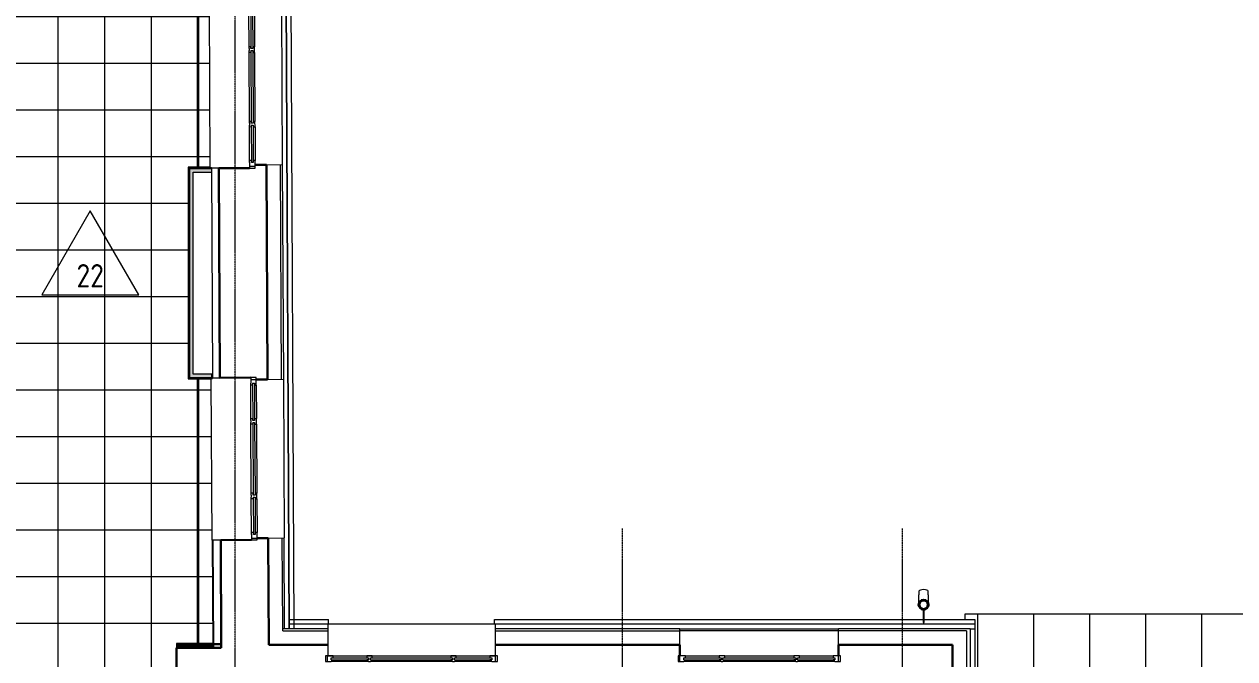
# Model space of a CAD drawing. Header units: millimetres. Extents: x -10915 to 60194, y -32941 to 46712.
# Drawn here: x 738 to 13709, y 20463 to 27264 of the extents above; entities that cross this region are included whole.
import ezdxf

# ---------------------------------------------------------------- set-up
doc = ezdxf.new("R2010")
doc.units = ezdxf.units.MM
doc.linetypes.add('ADSK_Линия сетки', pattern=[25, 20, -2.5, 0, -2.5])
for name, color, linetype, lineweight in [('_ Окна', 7, 'Continuous', 9), ('Крыша', 7, 'Continuous', 9), ('Крыша штриховка', 7, 'Continuous', 9), ('Марки', 7, 'Continuous', 20), ('Обобщенные модели', 7, 'Continuous', 18), ('Окна', 7, 'Continuous', 9), ('Оси', 7, 'Continuous', 9), ('Перекрытие', 7, 'Continuous', 18), ('Перекрытие штриховка', 7, 'Continuous', 18), ('Стены внутренние', 7, 'Continuous', 18), ('Стены наружные', 7, 'Continuous', 18), ('Стены несущие', 7, 'Continuous', 30), ('Стены отделка', 7, 'Continuous', 30), ('Стены штриховка', 7, 'Continuous', 9)]:
    doc.layers.add(name, color=color, linetype=linetype, lineweight=lineweight)
doc.styles.add('GOST Common_2', font='GOST_Common.ttf', dxfattribs={"width": 0.9, "height": 250})

# ---------------------------------------------------------------- blocks, each defined once
blk = doc.blocks.new('окно трехпол с фрамугой - 1700-2320_h_ _нов_ ок4_-2135193-План полов 2-го этажа')
at = {"layer": '_ Окна', "lineweight": 18}
for p, q in [((-790, 135), (-870, 135)), ((-870, 135), (-870, 75)), ((-790, 115), (-790, 135)), ((-370, 135), (-430, 135)), ((-430, 135), (-430, 115)), ((-370, 115), (-370, 135)), ((430, 135), (370, 135)), ((370, 135), (370, 115)), ((430, 115), (430, 135)), ((790, 135), (790, 115)), ((870, 135), (790, 135)), ((870, 75), (870, 135)), ((-870, 75), (-810, 75)), ((-810, 95), (-810, 115)), ((-810, 115), (-790, 115)), ((-810, 95), (-790, 95)), ((-790, 75), (-810, 75)), ((-790, 95), (-790, 75)), ((-430, 115), (-410, 115)), ((-430, 95), (-430, 75)), ((-410, 95), (-430, 95)), ((-410, 75), (-430, 75)), ((-410, 115), (-410, 95)), ((-410, 75), (-390, 75)), ((-390, 95), (-390, 115)), ((-390, 115), (-370, 115)), ((-390, 95), (-370, 95)), ((-370, 75), (-390, 75)), ((-370, 95), (-370, 75)), ((370, 115), (390, 115)), ((370, 95), (370, 75)), ((390, 95), (370, 95)), ((390, 75), (370, 75)), ((390, 115), (390, 95)), ((390, 75), (410, 75)), ((410, 95), (410, 115)), ((410, 115), (430, 115)), ((410, 95), (430, 95)), ((430, 75), (410, 75)), ((430, 95), (430, 75)), ((790, 115), (810, 115)), ((790, 95), (790, 75)), ((810, 95), (790, 95)), ((810, 75), (790, 75)), ((810, 115), (810, 95)), ((810, 75), (870, 75))]:
    blk.add_line(p, q, dxfattribs=at)
at = {"layer": '_ Окна'}
for p, q in [((-850, 75), (-850, 135)), ((850, 75), (850, 135)), ((-810, 95), (-410, 95)), ((-790, 115), (-430, 115)), ((-390, 95), (390, 95)), ((-370, 115), (370, 115)), ((410, 95), (810, 95)), ((430, 115), (790, 115))]:
    blk.add_line(p, q, dxfattribs=at)
at = {"layer": 'Окна'}
for p, q in [((-790, 135), (-430, 135)), ((-370, 135), (370, 135)), ((430, 135), (790, 135)), ((-430, 75), (-790, 75)), ((370, 75), (-370, 75)), ((790, 75), (430, 75))]:
    blk.add_line(p, q, dxfattribs=at)
blk = doc.blocks.new('окно трехпол с фрамугой - 1700-2320_h_ _нов_ ОК-26 Е30-4597709-План полов 2-го этажа')
at = {"layer": '_ Окна', "lineweight": 18}
for p, q in [((-790, 135), (-870, 135)), ((-870, 135), (-870, 75)), ((-790, 115), (-790, 135)), ((-370, 135), (-430, 135)), ((-430, 135), (-430, 115)), ((-370, 115), (-370, 135)), ((430, 135), (370, 135)), ((370, 135), (370, 115)), ((430, 115), (430, 135)), ((790, 135), (790, 115)), ((870, 135), (790, 135)), ((870, 75), (870, 135)), ((-870, 75), (-810, 75)), ((-810, 95), (-810, 115)), ((-810, 115), (-790, 115)), ((-810, 95), (-790, 95)), ((-790, 75), (-810, 75)), ((-790, 95), (-790, 75)), ((-430, 115), (-410, 115)), ((-430, 95), (-430, 75)), ((-410, 95), (-430, 95)), ((-410, 75), (-430, 75)), ((-410, 115), (-410, 95)), ((-410, 75), (-390, 75)), ((-390, 95), (-390, 115)), ((-390, 115), (-370, 115)), ((-390, 95), (-370, 95)), ((-370, 75), (-390, 75)), ((-370, 95), (-370, 75)), ((370, 115), (390, 115)), ((370, 95), (370, 75)), ((390, 95), (370, 95)), ((390, 75), (370, 75)), ((390, 115), (390, 95)), ((390, 75), (410, 75)), ((410, 95), (410, 115)), ((410, 115), (430, 115)), ((410, 95), (430, 95)), ((430, 75), (410, 75)), ((430, 95), (430, 75)), ((790, 115), (810, 115)), ((790, 95), (790, 75)), ((810, 95), (790, 95)), ((810, 75), (790, 75)), ((810, 115), (810, 95)), ((810, 75), (870, 75))]:
    blk.add_line(p, q, dxfattribs=at)
at = {"layer": '_ Окна'}
for p, q in [((-850, 75), (-850, 135)), ((850, 75), (850, 135)), ((-810, 95), (-410, 95)), ((-790, 115), (-430, 115)), ((-390, 95), (390, 95)), ((-370, 115), (370, 115)), ((410, 95), (810, 95)), ((430, 115), (790, 115))]:
    blk.add_line(p, q, dxfattribs=at)
at = {"layer": 'Окна'}
for p, q in [((-790, 135), (-430, 135)), ((-370, 135), (370, 135)), ((430, 135), (790, 135)), ((-430, 75), (-790, 75)), ((370, 75), (-370, 75)), ((790, 75), (430, 75))]:
    blk.add_line(p, q, dxfattribs=at)
blk = doc.blocks.new('окно трехпол с фрамугой - 1700-2320_h_ _нов_-4597698-План полов 2-го этажа')
at = {"layer": '_ Окна', "lineweight": 18}
for p, q in [((-790, 135), (-870, 135)), ((-870, 135), (-870, 75)), ((-790, 115), (-790, 135)), ((-370, 135), (-430, 135)), ((-430, 135), (-430, 115)), ((-370, 115), (-370, 135)), ((430, 135), (370, 135)), ((370, 135), (370, 115)), ((430, 115), (430, 135)), ((790, 135), (790, 115)), ((870, 135), (790, 135)), ((870, 75), (870, 135)), ((-870, 75), (-810, 75)), ((-810, 95), (-810, 115)), ((-810, 115), (-790, 115)), ((-810, 95), (-790, 95)), ((-790, 75), (-810, 75)), ((-790, 95), (-790, 75)), ((-430, 115), (-410, 115)), ((-430, 95), (-430, 75)), ((-410, 95), (-430, 95)), ((-410, 75), (-430, 75)), ((-410, 115), (-410, 95)), ((-410, 75), (-390, 75)), ((-390, 95), (-390, 115)), ((-390, 115), (-370, 115)), ((-390, 95), (-370, 95)), ((-370, 75), (-390, 75)), ((-370, 95), (-370, 75)), ((370, 115), (390, 115)), ((370, 95), (370, 75)), ((390, 95), (370, 95)), ((390, 75), (370, 75)), ((390, 115), (390, 95)), ((390, 75), (410, 75)), ((410, 95), (410, 115)), ((410, 115), (430, 115)), ((410, 95), (430, 95)), ((430, 75), (410, 75)), ((430, 95), (430, 75)), ((790, 115), (810, 115)), ((790, 95), (790, 75)), ((810, 95), (790, 95)), ((810, 75), (790, 75)), ((810, 115), (810, 95)), ((810, 75), (870, 75))]:
    blk.add_line(p, q, dxfattribs=at)
at = {"layer": '_ Окна'}
for p, q in [((-850, 75), (-850, 135)), ((850, 75), (850, 135)), ((-810, 95), (-410, 95)), ((-790, 115), (-430, 115)), ((-390, 95), (390, 95)), ((-370, 115), (370, 115)), ((410, 95), (810, 95)), ((430, 115), (790, 115))]:
    blk.add_line(p, q, dxfattribs=at)
at = {"layer": 'Окна'}
for p, q in [((-790, 135), (-430, 135)), ((-370, 135), (370, 135)), ((430, 135), (790, 135)), ((-430, 75), (-790, 75)), ((370, 75), (-370, 75)), ((790, 75), (430, 75))]:
    blk.add_line(p, q, dxfattribs=at)
blk = doc.blocks.new('окно трехпол с фрамугой - 1840х2380 и 2390 _h___нов_ ОК-38-4571214-План полов 2-го этажа')
at = {"layer": '_ Окна', "lineweight": 18}
for p, q in [((-840, 135), (-920, 135)), ((-920, 135), (-920, 75)), ((-840, 115), (-840, 135)), ((-420, 135), (-480, 135)), ((-480, 135), (-480, 115)), ((-420, 115), (-420, 135)), ((480, 135), (420, 135)), ((420, 135), (420, 115)), ((480, 115), (480, 135)), ((840, 135), (840, 115)), ((920, 135), (840, 135)), ((920, 75), (920, 135)), ((-920, 75), (-860, 75)), ((-860, 95), (-860, 115)), ((-860, 115), (-840, 115)), ((-860, 95), (-840, 95)), ((-840, 75), (-860, 75)), ((-840, 95), (-840, 75)), ((-480, 115), (-460, 115)), ((-480, 95), (-480, 75)), ((-460, 95), (-480, 95)), ((-460, 75), (-480, 75)), ((-460, 115), (-460, 95)), ((-460, 75), (-440, 75)), ((-440, 95), (-440, 115)), ((-440, 115), (-420, 115)), ((-440, 95), (-420, 95)), ((-420, 75), (-440, 75)), ((-420, 95), (-420, 75)), ((420, 115), (440, 115)), ((420, 95), (420, 75)), ((440, 95), (420, 95)), ((440, 75), (420, 75)), ((440, 115), (440, 95)), ((440, 75), (460, 75)), ((460, 95), (460, 115)), ((460, 115), (480, 115)), ((460, 95), (480, 95)), ((480, 75), (460, 75)), ((480, 95), (480, 75)), ((840, 115), (860, 115)), ((840, 95), (840, 75)), ((860, 95), (840, 95)), ((860, 75), (840, 75)), ((860, 115), (860, 95)), ((860, 75), (920, 75))]:
    blk.add_line(p, q, dxfattribs=at)
at = {"layer": '_ Окна'}
for p, q in [((-900, 75), (-900, 135)), ((900, 75), (900, 135)), ((-860, 95), (-460, 95)), ((-840, 115), (-480, 115)), ((-440, 95), (440, 95)), ((-420, 115), (420, 115)), ((460, 95), (860, 95)), ((480, 115), (840, 115))]:
    blk.add_line(p, q, dxfattribs=at)
at = {"layer": 'Окна'}
for p, q in [((900, 475), (-895, 475)), ((-895, 475), (-895, 135)), ((900, 135), (900, 475)), ((-895, 135), (900, 135)), ((-480, 75), (-840, 75)), ((420, 75), (-420, 75)), ((840, 75), (480, 75))]:
    blk.add_line(p, q, dxfattribs=at)
blk = doc.blocks.new('Водосток - Тип 1 _карниз больше 490мм_-5137789-План полов 2-го этажа')
at = {"layer": 'Обобщенные модели', "lineweight": 9}
h = blk.add_hatch(dxfattribs=at)
h.set_pattern_fill('FP_88', color=256, style=0, pattern_type=2)
h.set_pattern_definition([(45, (-10250, -20882.53), (-106.066, 106.066), [])])
h.paths.add_polyline_path([(125, 110), (138, 112), (150, 117), (160, 125), (168, 135), (174, 150), (175, 161), (173, 173), (168, 185), (160, 195), (147, 205), (138, 208), (125, 210), (112, 208), (100, 203), (90, 195), (82, 185), (76, 170), (75, 160), (77, 147), (82, 135), (90, 125), (103, 115), (112, 112), (124, 110)])
at = {"layer": 'Обобщенные модели'}
for p, q in [((75, 306), (75, 264)), ((175, 264), (175, 306)), ((120, 109), (120, -30)), ((130, -30), (130, 109)), ((120, -30), (130, -30))]:
    blk.add_line(p, q, dxfattribs=at)
at = {"layer": 'Обобщенные модели', "flags": 128}
for points in [[(75, 173), (75, 174), (75, 177), (75, 180), (75, 183), (75, 186), (75, 190), (75, 193), (75, 197), (75, 201), (75, 205), (75, 210), (75, 214), (75, 219), (75, 224), (75, 229), (75, 234), (75, 239), (75, 245), (75, 250), (75, 256), (75, 261), (75, 264)], [(175, 264), (175, 258), (175, 252), (175, 247), (175, 242), (175, 236), (175, 231), (175, 226), (175, 221), (175, 216), (175, 212), (175, 207), (175, 203), (175, 199), (175, 195), (175, 191), (175, 188), (175, 184), (175, 181), (175, 178), (175, 175), (175, 173)]]:
    blk.add_lwpolyline(points, dxfattribs=at)
at = {"layer": 'Обобщенные модели'}
for radius, start, end in [(52, 90, 270), (50, 167.1429, 168.9964), (50, 191.0036, 192.8571), (50, 139.417, 143.7992), (50, 216.2008, 220.583), (50, 113.3059, 115.7143), (52, 270, 90), (50, 64.2857, 66.6941), (50, 36.2008, 40.583), (50, 319.417, 323.7992), (50, 11.0036, 12.8571), (50, 347.1429, 348.9964), (50, 244.2857, 246.6941), (50, 293.3059, 295.7143)]:
    blk.add_arc((125, 160), radius, start, end, dxfattribs=at)
at = {"layer": 'Обобщенные модели', "lineweight": 40}
for start, end in [(90, 270), (270, 90)]:
    blk.add_arc((125, 160), 50, start, end, dxfattribs=at)
at = {"layer": 'Обобщенные модели'}
for start_param, end_param in [(4.712389, 6.283185), (3.141593, 4.712389)]:
    blk.add_ellipse((125, 306), major_axis=(-50, 0), ratio=0.309017, start_param=start_param, end_param=end_param, dxfattribs=at)
blk = doc.blocks.new('ADSK_Марка_ПерекрытиеПол - Экземпляр_Отделка пола-158379-План полов 2-го этажа')
at = {"layer": 'Марки', "color": 1, "true_color": 0xff0000}
for p, q in [((0, 9), (-5.2, 0)), ((5.2, 0), (0, 9)), ((-5.2, 0), (5.2, 0))]:
    blk.add_line(p, q, dxfattribs=at)

msp = doc.modelspace()

# ---------------------------------------------------------------- hatches: boundary and pattern name
at = {"layer": 'Крыша штриховка'}
h = msp.add_hatch(dxfattribs=at)
h.set_pattern_fill('FP_9', color=256, style=0, pattern_type=2)
h.set_pattern_definition([(270, (156.06, -17199.3), (600, 4e-14), [])])
h.paths.add_polyline_path([(34118.403, 13388.868), (37875.044, 13388.868), (37875.044, 13531.824), (37850.1, 13531.53), (37764.22, 20871.318), (37764.22, 20921.318), (37875.044, 20921.318), (37875.044, 20941.318), (31397.712, 20941.318), (31445.7, 20905.531), (30008.903, 18978.878), (30109.635, 18978.878), (30088.816, 18918.878), (29964.158, 18918.878), (29183.183, 17873.193), (29184.332, 17872.018), (25018.288, 13404.483), (30949.639, 13388.868), (33871.125, 13388.868)])
h.paths.add_polyline_path([(10875, 13401.716), (10875, 13401.822), (10840.545, 13401.807)])
h.paths.add_polyline_path([(23414.995, 13408.703), (23395.594, 13436.815), (23403.468, 13436.815), (19368.391, 17765.406), (19370.121, 17766.719), (19368.391, 17765.717), (19287.95, 17891.572), (18889.822, 17891.572), (18418.214, 19252.327), (17401.121, 20843.634), (17553.954, 20941.318), (10815, 20941.318), (10815, 20882.525), (10925, 20882.525), (10925, 13462.525), (10875, 13462.525), (10875, 13441.716), (23402.282, 13408.737)])
h.paths.add_polyline_path([(32743.647, 13518.131), (32735.112, 13518.131), (32734.555, 13657.399), (32715.57, 13662.859), (32698.856, 13676.957), (32689.416, 13697.032), (32690.112, 13854.283), (32693.127, 13859.26), (32696.811, 13862.008), (32707.973, 13865.971), (32723.011, 13868.674), (32740.112, 13869.733), (32765.112, 13867.663), (32778.414, 13864.021), (32786.025, 13860.059), (32788.408, 13858.282), (32790.112, 13854.283), (32790.112, 13695.114), (32779.204, 13674.463), (32760.117, 13660.697), (32745.112, 13656.131), (32744.442, 13518.131)])
h.paths.add_polyline_path([(15979.83, 13518.131), (15970, 13518.131), (15969.443, 13657.399), (15952.438, 13661.281), (15933.744, 13676.957), (15924.304, 13697.032), (15925, 13854.283), (15928.015, 13859.26), (15931.699, 13862.008), (15942.861, 13865.971), (15957.899, 13868.674), (15975, 13869.733), (16000, 13867.663), (16013.302, 13864.021), (16020.913, 13860.059), (16023.296, 13858.282), (16025, 13854.283), (16025, 13695.114), (16014.092, 13674.463), (15995.706, 13660.857), (15980, 13656.131), (15980, 13518.131)])
at = {"layer": 'Перекрытие штриховка', "lineweight": 9, "true_color": 0x787878}
h = msp.add_hatch(dxfattribs=at)
h.set_pattern_fill('FP_29', color=8, style=0, pattern_type=2)
h.set_pattern_definition([(270, (11602.2, 23845), (500, 3e-14), []), (0, (11602.2, 23845), (0, 500), [])])
h.paths.add_polyline_path([(2656.455, 18616), (2658.455, 18616), (2658.403, 18617.961), (2656.54, 18616.085)])
h.paths.add_polyline_path([(74.9, 19978), (72.879, 19980), (73.139, 19978)])
h.paths.add_polyline_path([(167.905, 12283.783), (111.036, 17753.025), (121.038, 17752.869), (177.905, 12283.783), (2674.737, 12283.783), (2633.605, 18593), (2336.299, 18593), (2336.299, 19955), (2346.299, 19955), (2346.299, 18603), (2656.54, 18603), (2656.455, 18616), (2361.299, 18616), (2361.299, 18618), (2359.299, 18618), (2359.299, 19955), (2371.299, 19955), (2371.299, 20612), (2757.261, 20612), (2757.246, 20615), (2605.402, 20615), (2605.402, 20612.525), (2593.402, 20612.525), (2593.402, 20615), (2371.299, 20615), (2371.299, 20625), (2593.402, 20625), (2593.402, 23461.482), (2497.87, 23461.497), (2497.87, 23463.482), (2495.87, 23463.482), (2496.823, 25728.4), (2497.87, 25728.4), (2497.881, 25730.4), (2593.402, 25730.4), (2593.402, 31451.28), (2497.872, 31451.28), (2497.87, 31453.28), (2495.87, 31453.28), (2495.87, 33778.306), (2497.87, 33778.306), (2497.87, 33780.306), (2690.328, 33780.306), (2680.362, 35740.947), (2487.87, 35740.947), (2487.87, 36368.493), (1700, 36368.493), (1700, 36378.493), (2487.87, 36378.493), (2487.87, 36391.493), (1700, 36391.493), (1700, 36443.493), (1614.608, 36443.493), (1617.206, 36438.993), (807.472, 35971.493), (802.972, 35979.287), (793.749, 35975.261), (768.312, 36019.32), (759.652, 36014.32), (755.152, 36022.115), (1485, 36443.493), (515, 36443.493), (690.592, 36342.115), (686.092, 36334.32), (694.752, 36329.32), (668.752, 36284.287), (677.413, 36279.287), (672.913, 36271.493), (382.794, 36438.993), (385.392, 36443.493), (300, 36443.493), (300, 36391.493), (101.477, 36391.493), (101.546, 36378.493), (300, 36378.493), (300, 36368.493), (101.546, 36368.493), (105.123, 35171.372), (95.123, 35171.342), (91.471, 36391.492), (78.477, 36391.493), (82.123, 35171.303), (50.123, 35171.207), (50.379, 35085.815), (54.871, 35088.427), (524.788, 34280.094), (517.008, 34275.571), (522.033, 34266.925), (477.078, 34240.791), (482.104, 34232.146), (474.323, 34227.622), (50.766, 34956.208), (53.664, 33986.213), (154.518, 34162.107), (162.325, 34157.63), (167.299, 34166.306), (212.41, 34140.44), (217.384, 34149.115), (225.192, 34144.639), (58.56, 33854.021), (54.052, 33856.606), (54.307, 33771.214), (86.307, 33771.273), (105.647, 27299.338), (73.647, 27299.243), (73.902, 27213.851), (78.394, 27216.462), (548.312, 26408.129), (540.531, 26403.606), (544.585, 26394.395), (500.602, 26368.826), (505.628, 26360.181), (497.847, 26355.657), (74.289, 27084.244), (77.188, 26114.248), (178.041, 26290.142), (185.849, 26285.666), (190.823, 26294.341), (235.934, 26268.475), (240.908, 26277.151), (248.715, 26272.674), (82.083, 25982.056), (77.575, 25984.641), (77.831, 25899.249), (109.831, 25899.309), (125.636, 20612), (138.631, 20612), (123.636, 25899.386), (132.831, 25899.338), (148.622, 20625), (342.111, 20625), (342.111, 20615), (148.623, 20614.683), (148.666, 20612), (342.111, 20612), (342.111, 19978), (74.9, 19978), (75.139, 19965), (342.111, 19965), (342.111, 19955), (98.14, 19955), (106.479, 19153.054), (96.48, 19152.95), (88.14, 19955), (75.139, 19955), (83.48, 19152.815), (51.482, 19152.482), (52.37, 19067.094), (56.843, 19069.739), (532.736, 18264.91), (524.989, 18260.329), (530.079, 18251.721), (485.319, 18225.254), (490.408, 18216.646), (482.661, 18212.066), (53.717, 18937.493), (63.803, 17967.546), (163.35, 18144.183), (171.19, 18139.764), (176.1, 18148.476), (221.401, 18122.945), (226.311, 18131.657), (234.152, 18127.238), (69.677, 17835.394), (65.15, 17837.945), (66.038, 17752.558), (98.037, 17752.869), (154.904, 12283.783), (159.16, 12283.783)])
h.paths.add_polyline_path([(2685.031, 12283.783), (2697.738, 12283.783), (2656.54, 18593), (2643.607, 18592.652), (2684.738, 12283.783)])
h.paths.add_polyline_path([(65.071, 17845.552), (66.746, 17848.525), (65.04, 17848.525)])
h.paths.add_polyline_path([(52.49, 19055.548), (54.185, 19056.55), (52.449, 19059.487), (52.479, 19056.55)])
h.paths.add_polyline_path([(113.696, 20580), (120, 20580), (120, 20600), (113.666, 20600), (113.696, 20590.021), (93.696, 20589.961), (93.726, 20580), (109.568, 20580)])
h.paths.add_polyline_path([(125.636, 20610), (125.63, 20612), (123.666, 20610), (125.63, 20610)])
h.paths.add_polyline_path([(2733.739, 20625), (2757.195, 20625), (2742.747, 23461.482), (2605.402, 23461.482), (2605.402, 20625), (2731.173, 20625)])
h.paths.add_polyline_path([(2742.747, 23467.452), (2754.747, 23467.513), (2754.715, 23473.482), (2742.716, 23473.482), (2742.747, 23467.513)])
h.paths.add_polyline_path([(2743.306, 25718.4), (2743.275, 25724.431), (2731.275, 25724.37), (2731.306, 25718.4), (2743.299, 25718.4)])
h.paths.add_polyline_path([(2722.455, 25730.4), (2731.245, 25730.4), (2702.114, 31451.28), (2605.402, 31451.28), (2605.402, 25730.4)])
h.paths.add_polyline_path([(77.553, 25992.248), (79.25, 25995.208), (77.544, 25995.208)])
h.paths.add_polyline_path([(73.937, 27202.304), (75.64, 27203.294), (73.925, 27206.243), (73.934, 27203.294)])
h.paths.add_polyline_path([(118.647, 27299.377), (99.307, 33771.348), (109.307, 33771.303), (128.647, 27299.407)])
h.paths.add_polyline_path([(2702.114, 31461.539), (2704.108, 31462.674), (2704.105, 31463.28), (2702.106, 31463.007)])
h.paths.add_polyline_path([(54.029, 33864.213), (55.726, 33867.173), (54.02, 33867.173)])
h.paths.add_polyline_path([(50.413, 35074.269), (52.116, 35075.258), (50.401, 35078.208), (50.41, 35075.258)])
h.paths.add_polyline_path([(2680.159, 35780.947), (2677.122, 36368.493), (2527.87, 36368.493), (2527.87, 35780.947), (2679.172, 35780.947)])
h.paths.add_polyline_path([(2527.87, 36378.493), (2677.122, 36378.493), (2677.055, 36391.493), (2527.87, 36391.493)])
h.paths.add_polyline_path([(78.477, 36391.493), (78.441, 36393.493), (77.343, 36392.623), (78.471, 36391.499)])
h.paths.add_polyline_path([(2677.122, 36391.493), (2679.055, 36391.493), (2679.045, 36393.493), (2677.096, 36391.493)])
h.paths.add_polyline_path([(1604.046, 36441.787), (1607, 36443.493), (1603.061, 36443.493)])
h.paths.add_polyline_path([(395.954, 36441.787), (395.954, 36443.493), (393, 36443.493)])
at = {"layer": 'Стены внутренние'}
for points in [[(2537.81, 23513.482), (2547.87, 23513.482), (2547.87, 25718.4), (2507.87, 25718.084), (2507.87, 23513.482), (2509.758, 23513.482)], [(2743.309, 25678.4), (2743.509, 25678.4), (2743.309, 25717.677), (2743.309, 25718.4), (2547.87, 25718.084), (2547.87, 25678.4), (2552.06, 25678.4)], [(2507.87, 23473.482), (2749.917, 23473.71), (2749.917, 23513.482), (2507.87, 23513.482)]]:
    msp.add_hatch(color=256, dxfattribs=at).paths.add_polyline_path(points)

# ---------------------------------------------------------------- linework, layer by layer
at = {"layer": 'Крыша'}
for p, q in [((10815, 20941.318), (10815, 20882.525)), ((17553.954, 20941.318), (10815, 20941.318))]:
    msp.add_line(p, q, dxfattribs=at)
at = {"layer": 'Оси', "linetype": 'ADSK_Линия сетки'}
for p, q in [((2999.565, -5289.091), (2999.565, 44222.998)), ((7149.565, -5289.091), (7149.565, 21857.733)), ((10149.565, -5289.091), (10149.565, 21857.733))]:
    msp.add_line(p, q, dxfattribs=at)
at = {"layer": 'Перекрытие'}
msp.add_line((2754.716, 23473.482), (2749.917, 23473.482), dxfattribs=at)
at = {"layer": 'Стены внутренние'}
for p, q in [((2593.402, 25730.4), (2593.402, 31451.28)), ((2605.402, 31451.28), (2605.402, 25730.4)), ((2743.299, 25719.677), (2743.275, 25724.431)), ((2593.402, 20625), (2593.402, 23461.482)), ((2605.402, 23461.482), (2605.402, 20625)), ((2754.747, 23467.513), (2754.715, 23473.71)), ((2593.402, 20612.525), (2593.402, 20615)), ((2605.402, 20612.525), (2593.402, 20612.525)), ((2605.402, 20615), (2605.402, 20612.525))]:
    msp.add_line(p, q, dxfattribs=at)
at = {"layer": 'Стены наружные'}
for p, q in [((3578.404, 20782.525), (3540.059, 28326.529)), ((3540.059, 28326.529), (3578.405, 20782.525)), ((3590.105, 28317.597), (3628.405, 20782.525)), ((2731.245, 25730.4), (2722.455, 27459.594)), ((3494.598, 27433.518), (3503.112, 25758.54)), ((2743.275, 25724.431), (2731.275, 25724.37)), ((2742.747, 23467.452), (2754.747, 23467.513)), ((2751.56, 21733.672), (2742.777, 23461.482)), ((3514.807, 23457.573), (3523.448, 21757.595)), ((3578.405, 20882.525), (3998.707, 20882.525)), ((3578.405, 20782.525), (3578.405, 20882.525)), ((3992.707, 20832.525), (3578.405, 20832.525)), ((3998.707, 20832.525), (3998.707, 20882.525)), ((5778.707, 20882.525), (10370.17, 20882.525)), ((5778.707, 20832.525), (5778.707, 20882.525)), ((10925, 20832.525), (5787.707, 20832.525)), ((7764.123, 20782.525), (9464.123, 20782.525)), ((9464.123, 20762.525), (7764.123, 20762.525)), ((10379.83, 20882.525), (10925, 20882.525)), ((10875, 20782.525), (10925, 20782.525)), ((10925, 20882.525), (10925, 13462.525))]:
    msp.add_line(p, q, dxfattribs=at)
at = {"layer": 'Стены несущие'}
for p, q in [((3153.294, 25721.761), (2823.298, 25720.084)), ((2823.298, 25720.084), (2834.714, 23474.117)), ((3333.114, 25757.676), (3213.115, 25757.066)), ((3213.293, 25722.066), (3213.303, 25720.066)), ((3333.114, 25757.676), (3344.809, 23456.709)), ((2834.714, 23474.117), (3164.71, 23475.794)), ((3224.811, 23456.099), (3344.809, 23456.709)), ((3173.554, 21735.817), (2843.558, 21734.139)), ((2843.558, 21734.139), (2849.425, 20580)), ((3353.45, 21756.731), (3233.452, 21756.121)), ((3359.266, 20612.525), (3353.45, 21756.731)), ((2849.425, 20580), (2371.299, 20580)), ((2371.299, 20580), (2371.299, 20010)), ((2849.425, 20579.9), (2849.247, 20615)), ((3359.266, 20612.525), (3992.707, 20612.525)), ((7764.123, 20612.525), (5787.707, 20612.525)), ((7764.123, 20612.525), (7764.123, 20492.525)), ((9464.123, 20612.525), (10685, 20612.525)), ((9464.123, 20612.525), (9464.123, 20492.525)), ((10685, 20612.525), (10685, 14412.264))]:
    msp.add_line(p, q, dxfattribs=at)
at = {"layer": 'Стены отделка', "lineweight": 9}
for p, q in [((2731.245, 25730.4), (2495.87, 25730.4)), ((2495.87, 25728.4), (2495.87, 23463.482)), ((2507.87, 25718.4), (2507.87, 23473.482)), ((2507.87, 25718.4), (2748.087, 25718.4)), ((2731.306, 25718.4), (2731.245, 25730.4)), ((2823.298, 25720.084), (2743.299, 25719.677)), ((2743.299, 25719.677), (2754.715, 23473.71)), ((2748.087, 25678.4), (2748.087, 25718.4)), ((3333.114, 25757.676), (3503.112, 25758.54)), ((3483.122, 25756.438), (3483.112, 25758.438)), ((3503.112, 25758.54), (3514.807, 23457.573)), ((2547.87, 25678.4), (2748.087, 25678.4)), ((2547.87, 23513.482), (2547.87, 25678.4)), ((2749.917, 23513.482), (2547.87, 23513.482)), ((2749.917, 23473.482), (2749.917, 23513.482)), ((2497.87, 23461.482), (2742.777, 23461.482)), ((2749.917, 23473.482), (2507.87, 23473.482)), ((2742.777, 23461.482), (2742.716, 23473.482)), ((2754.715, 23473.71), (2834.714, 23474.117)), ((3344.809, 23456.709), (3514.807, 23457.573)), ((2843.558, 21734.139), (2751.56, 21733.672)), ((2751.56, 21733.672), (2757.424, 20580)), ((2763.559, 21733.733), (2763.564, 21732.733)), ((3353.45, 21756.731), (3523.448, 21757.595)), ((3503.453, 21756.494), (3503.448, 21757.494)), ((3528.404, 20782.525), (3523.448, 21757.595)), ((3358.504, 20762.525), (3363.61, 20762.525)), ((3363.61, 20612.525), (3363.61, 20762.525)), ((3508.505, 20762.525), (3508.404, 20782.525)), ((3508.505, 20762.525), (3508.505, 20782.525)), ((3508.505, 20762.525), (3992.707, 20762.525)), ((3992.707, 20782.525), (3517.919, 20782.525)), ((7764.123, 20782.525), (5787.707, 20782.525)), ((5787.707, 20762.525), (7764.123, 20762.525)), ((7764.123, 20612.525), (7764.123, 20782.525)), ((10875, 20782.525), (9464.123, 20782.525)), ((9464.123, 20612.525), (9464.123, 20782.525)), ((10835, 20762.525), (9464.123, 20762.525)), ((10835, 20762.525), (10835, 14412.264)), ((10875, 20782.525), (10875, 14412.264)), ((2769.195, 20625), (2371.299, 20625)), ((2371.299, 20625), (2371.299, 20615)), ((2371.299, 20615), (2769.246, 20615)), ((2371.299, 20612), (2371.299, 20580)), ((2769.261, 20612), (2371.299, 20612)), ((2371.299, 20600), (2769.424, 20600)), ((2769.424, 20580), (2769.424, 20600)), ((2769.424, 20580), (2769.426, 20579.493)), ((2769.426, 20579.493), (2849.425, 20579.9))]:
    msp.add_line(p, q, dxfattribs=at)
at = {"layer": 'Стены штриховка'}
for p, q in [((2495.87, 25730.4), (2495.87, 25728.4)), ((2495.87, 25728.4), (2731.255, 25728.4)), ((2497.87, 25730.4), (2497.87, 23461.482)), ((3494.807, 23457.472), (3483.122, 25756.438)), ((2495.87, 23463.482), (2742.767, 23463.482)), ((2495.87, 23463.482), (2495.87, 23461.482)), ((2495.87, 23461.482), (2497.87, 23461.482)), ((2753.56, 21733.682), (2759.424, 20580)), ((2769.424, 20580), (2763.564, 21732.733)), ((3508.404, 20782.525), (3503.453, 21756.494)), ((2769.195, 20625), (2849.196, 20625)), ((2769.271, 20610), (2371.299, 20610)), ((2769.246, 20615), (2849.247, 20615))]:
    msp.add_line(p, q, dxfattribs=at)

# ---------------------------------------------------------------- block references
at = {"layer": 'Марки', "color": 1, "true_color": 0xff0000, "xscale": 99.99999999999993, "yscale": 99.99999999999993, "zscale": 99.99999999999993}
msp.add_blockref('ADSK_Марка_ПерекрытиеПол - Экземпляр_Отделка пола-158379-План полов 2-го этажа', (1445.995, 24363.638), dxfattribs=at)
at = {"layer": 'Обобщенные модели'}
msp.add_blockref('Водосток - Тип 1 _карниз больше 490мм_-5137789-План полов 2-го этажа', (10250, 20882.525), dxfattribs=at)
at = {"layer": 'Окна', "rotation": 270.2912255442423}
for name, p in [('окно трехпол с фрамугой - 1700-2320_h_ _нов_-4597698-План полов 2-го этажа', (3073.873, 26591.369)), ('окно трехпол с фрамугой - 1700-2320_h_ _нов_ ОК-26 Е30-4597709-План полов 2-го этажа', (3094.133, 22605.424))]:
    msp.add_blockref(name, p, dxfattribs=at)
at = {"layer": 'Окна'}
for name, p in [('окно трехпол с фрамугой - 1840х2380 и 2390 _h___нов_ ОК-38-4571214-План полов 2-го этажа', (4887.707, 20357.525)), ('окно трехпол с фрамугой - 1700-2320_h_ _нов_ ок4_-2135193-План полов 2-го этажа', (8614.123, 20357.525))]:
    msp.add_blockref(name, p, dxfattribs=at)

# ---------------------------------------------------------------- texts
at = {"layer": 'Марки', "color": 1, "lineweight": 9, "true_color": 0xff0000, "insert": (1444.964, 24568.063), "char_height": 250, "width": 327.6, "attachment_point": 5, "line_spacing_factor": 1.022766, "style": 'GOST Common_2'}
msp.add_mtext('\\pxqc,t1.44,2.88,4.32,5.76,7.2,8.64,10.08,11.52,12.96,14.4,15.84,17.28,18.72,20.16,21.6,23.04,24.48,25.92,27.36,28.8,30.24,31.68,33.12,34.56,36,37.44,38.88,40.32,41.76,43.2,44.64,46.08;{22}', dxfattribs=at)

doc.saveas('drawing.dxf')
